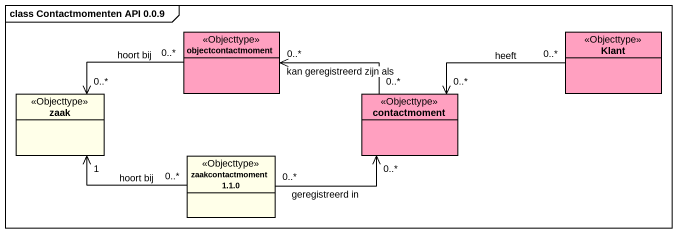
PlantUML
@startuml
mainframe class Contactmomenten API 0.0.9
hide circle
hide empty members
class objectcontactmoment <<Objecttype>> #FFA0C0
class Klant <<Objecttype>> #FFA0C0
class zaak <<Objecttype>> #FFFFE9
class contactmoment <<Objecttype>> #FFA0C0
class "zaakcontactmoment 1.1.0" as zaakcontactmoment_1_1_0 <<Objecttype>> #FFFFE9
objectcontactmoment "0..*" -left-> "0..*" zaak : hoort bij
Klant "0..*" -left-> "0..*" contactmoment : heeft
zaak "1" <-right- "0..*" zaakcontactmoment_1_1_0 : hoort bij
contactmoment "0..*" -left-> "0..*" objectcontactmoment : kan geregistreerd zijn als
zaakcontactmoment_1_1_0 "0..*" -right-> "0..*" contactmoment : geregistreerd in
@enduml
